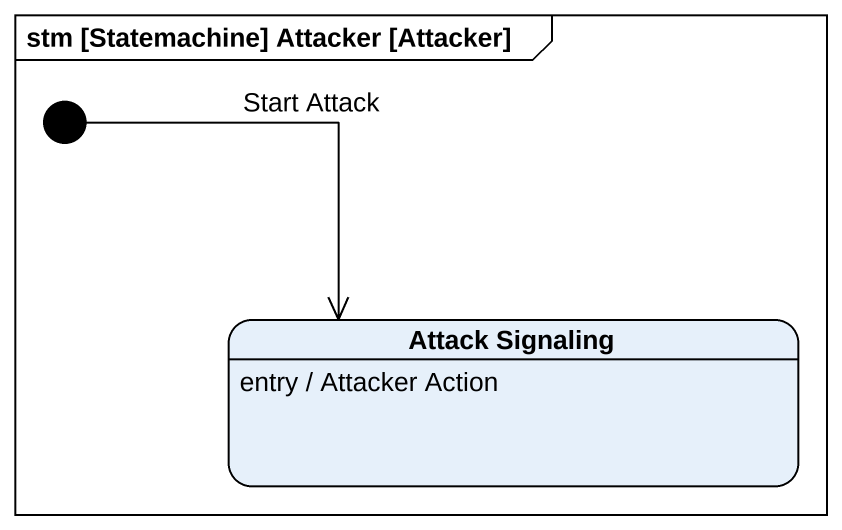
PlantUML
@startuml
mainframe stm [Statemachine] Attacker [Attacker]
hide empty description
state "Attack Signaling" as Attack_Signaling
Attack_Signaling : entry / Attacker Action
[*] --> Attack_Signaling : Start Attack
@enduml
